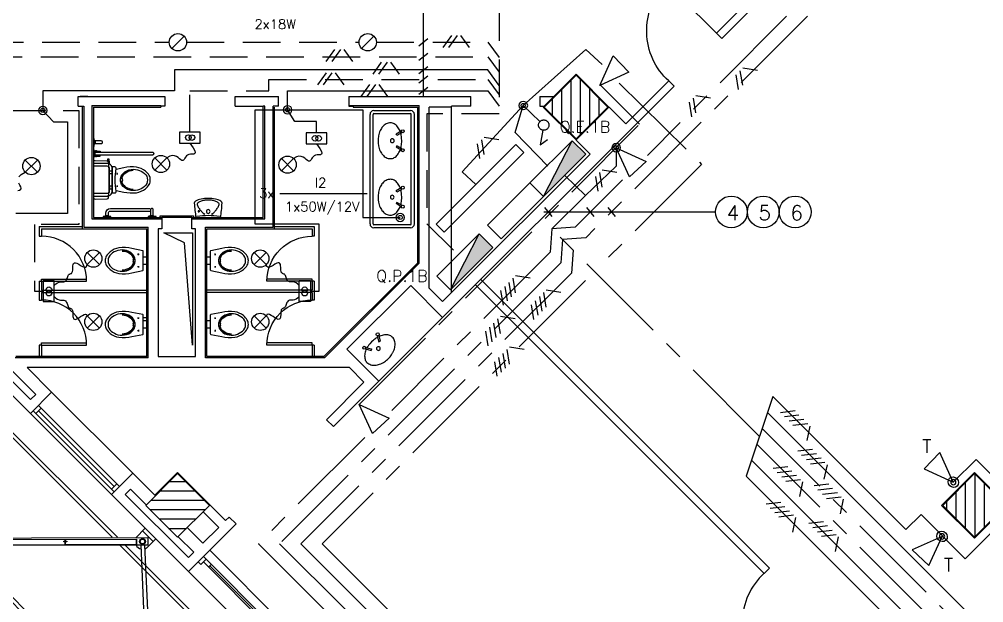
# Model space of a CAD drawing. Extents: x 21.2 to 81.9, y 10.7 to 70.
# Drawn here: x 28.21 to 41.04, y 31.33 to 39.1 of the extents above; entities that cross this region are included whole.
import ezdxf

# ---------------------------------------------------------------- set-up
doc = ezdxf.new("R2010")
doc.units = 0
doc.header["$MEASUREMENT"] = 0
for name, pattern in [('1st floor plan$0$Default', [0]), ('Center', [2, 1.25, -0.25, 0.25, -0.25]), ('Dashed', [0.75, 0.5, -0.25]), ('Default', [0]), ('Solid', [0])]:
    doc.linetypes.add(name, pattern=pattern)
for name, color, linetype in [('1st floor plan$0$1FIN', 15, 'Continuous'), ('1st floor plan$0$2F', 7, 'Continuous'), ('1st floor plan$0$2FIN', 7, 'Continuous'), ('1st floor plan$0$CAI', 52, 'Continuous'), ('1st floor plan$0$CAIX', 52, 'Continuous'), ('1st floor plan$0$Doors', 142, 'Continuous'), ('1st floor plan$0$Equipment', 92, '1st floor plan$0$Default'), ('1st floor plan$0$FACH', 142, 'Continuous'), ('1st floor plan$0$Hatch', 15, 'Continuous'), ('1st floor plan$0$Pillars', 30, 'Continuous'), ('IE003', 7, 'Continuous'), ('Xref_Plan', 7, 'Continuous')]:
    doc.layers.add(name, color=color, linetype=linetype)
for name, color, linetype, lineweight in [('1st floor plan$0$Interior Walls', 7, 'Continuous', 30), ('1st floor plan$0$Partitions', 7, 'Continuous', 30), ('Illumination', 30, 'Solid', 30)]:
    doc.layers.add(name, color=color, linetype=linetype, lineweight=lineweight)
doc.styles.add('Default', font='SIMPLEX.shx', dxfattribs={"height": 0.175})
doc.styles.add('Roman Simplex', font='romans', dxfattribs={"height": 1.5})
doc.styles.add('Simplex', font='SIMPLEX.SHX')

# ---------------------------------------------------------------- blocks, each defined once
blk = doc.blocks.new('3')
at = {"layer": 'Illumination', "color": 7}
for p, q in [((-49, -68), (66, 92)), ((28, -68), (143, 92)), ((304, -68), (189, 92))]:
    blk.add_line(p, q, dxfattribs=at)
blk = doc.blocks.new('Bola')
at = {"layer": 'IE003', "color": 7, "linetype": 'Default', "const_width": 0.2}
blk.add_lwpolyline([(-0.1, 0, 1), (0.1, 0, 1)], format="xyb", close=True, dxfattribs=at)
at = {"layer": 'IE003', "color": 7, "linetype": 'Default'}
blk.add_circle((0, 0), 0.2, dxfattribs=at)
blk = doc.blocks.new('1st floor plan$0$BRISE 1')
at = {"layer": '1st floor plan$0$FACH'}
for p, q in [((-0.092, 0.1), (-2.651, 2.66)), ((-0.021, 0.1), (-2.58, 2.66)), ((2.092, 0.109), (-0.459, 2.66)), ((2.162, 0.109), (-0.388, 2.66)), ((-0.178, 2.659), (-0.073, 0.152)), ((-0.128, 2.661), (-0.021, 0.1)), ((2.496, 0.191), (2.638, 0.049)), ((-0.433, 0.08), (2.417, 0.08)), ((2.673, 0.084), (2.567, -0.022))]:
    blk.add_line(p, q, dxfattribs=at)
at = {"layer": '1st floor plan$0$FACH', "color": 7}
for p, q in [((0.517, 0), (0.517, 0.08)), ((1.467, 0), (1.467, 0.08))]:
    blk.add_line(p, q, dxfattribs=at)
at = {"layer": '1st floor plan$0$FACH'}
for points in [[(2.406, 0.1), (2.532, 0.226), (2.673, 0.084)], [(-0.433, 0), (-0.533, 0), (-0.533, 0.1), (2.567, 0.1), (2.567, 0), (2.417, 0)], [(0.512, 0.045), (0.497, 0.045), (0.497, 0.055), (0.512, 0.055)], [(0.522, 0.055), (0.537, 0.055), (0.537, 0.045), (0.522, 0.045)], [(1.462, 0.045), (1.447, 0.045), (1.447, 0.055), (1.462, 0.055)], [(1.472, 0.055), (1.487, 0.055), (1.487, 0.045), (1.472, 0.045)]]:
    blk.add_lwpolyline(points, dxfattribs=at)
at = {"layer": '1st floor plan$0$FACH', "color": 7}
for points in [[(2.417, 0.08), (2.417, 0), (-0.433, 0), (-0.433, 0.08)], [(-0.428, 0.08), (-0.428, 0.005), (0.512, 0.005), (0.512, 0.08)], [(1.462, 0.08), (1.462, 0.005), (0.522, 0.005), (0.522, 0.08)], [(2.412, 0.08), (2.412, 0.005), (1.472, 0.005), (1.472, 0.08)]]:
    blk.add_lwpolyline(points, dxfattribs=at)
for centre, radius in [((-0.483, 0.044), 0.0206), ((-0.483, 0.044), 0.0166), ((2.496, 0.049), 0.04), ((2.496, 0.049), 0.03)]:
    blk.add_circle(centre, radius, dxfattribs=at)
at = {"layer": '1st floor plan$0$FACH'}
for start, end in [(209.4143, 257.4896), (286.4455, 315)]:
    blk.add_arc((2.496, 0.049), 0.1, start, end, dxfattribs=at)
blk = doc.blocks.new('1st floor plan$0$Door 1')
blk.add_line((0, 0), (0, 0.941))
blk.add_arc((0, 0.041), 0.9, 357.3627, 90)
blk = doc.blocks.new('1st floor plan$0$P2')
at = {"layer": '1st floor plan$0$Hatch'}
h = blk.add_hatch(dxfattribs=at)
h.set_pattern_fill('ANSI31', color=256, style=0)
h.set_pattern_definition([(45, (-41.75321, -29.09718), (-0.08838835, 0.08838835), [])])
h.paths.add_polyline_path([(-0.3, 0.3), (-0.3, -0.3), (0.3, -0.3), (0.3, 0.3)])
at = {"layer": '1st floor plan$0$Pillars'}
blk.add_lwpolyline([(-0.3, -0.3), (0.3, -0.3), (0.3, 0.3), (-0.3, 0.3)], close=True, dxfattribs=at)
blk = doc.blocks.new('1st floor plan$0$P5')
at = {"layer": '1st floor plan$0$Partitions'}
blk.add_lwpolyline([(-0.31, -0.31), (-0.31, 0.31), (0.31, 0.31), (0.31, -0.31)], close=True, dxfattribs=at)
at = {"layer": '1st floor plan$0$Interior Walls'}
blk.add_blockref('1st floor plan$0$P2', (0, 0), dxfattribs=at)
blk = doc.blocks.new('1st floor plan$0$J1')
at = {"layer": '1st floor plan$0$2F', "linetype": 'Continuous'}
for p, q in [((6.05, 0.4), (0, 0.4)), ((6.05, 0), (0, 0))]:
    blk.add_line(p, q, dxfattribs=at)
at = {"layer": '1st floor plan$0$CAI'}
for p, q in [((0, 0.22), (0.05, 0.22)), ((0, 0.12), (0, 0.22)), ((2.925, 0.17), (2.925, 0.12)), ((3, 0.22), (3, 0.12)), ((3.05, 0.22), (3.05, 0.12)), ((3.125, 0.17), (3.125, 0.12)), ((6.05, 0.22), (6.05, 0.12))]:
    blk.add_line(p, q, dxfattribs=at)
at = {"layer": '1st floor plan$0$CAI', "linetype": 'Continuous'}
for p, q in [((0.05, 0.22), (0.05, 0.12)), ((1.5, 0.17), (0.05, 0.17)), ((0.15, 0.17), (0.15, 0.12)), ((1.425, 0.12), (1.425, 0.17)), ((1.55, 0.22), (1.5, 0.22)), ((1.5, 0.22), (1.5, 0.12)), ((1.55, 0.22), (1.55, 0.12)), ((3, 0.17), (1.55, 0.17)), ((1.625, 0.17), (1.625, 0.12)), ((3.05, 0.22), (3, 0.22)), ((4.5, 0.17), (3.05, 0.17)), ((4.425, 0.17), (4.425, 0.12)), ((4.55, 0.22), (4.5, 0.22)), ((4.5, 0.22), (4.5, 0.12)), ((4.55, 0.22), (4.55, 0.12)), ((6, 0.17), (4.55, 0.17)), ((4.625, 0.12), (4.625, 0.17)), ((5.9, 0.17), (5.9, 0.12)), ((6, 0.22), (6.05, 0.22)), ((6, 0.22), (6, 0.12)), ((6.05, 0.12), (0, 0.12)), ((1.55, 0.12), (1.5, 0.12))]:
    blk.add_line(p, q, dxfattribs=at)
at = {"layer": '1st floor plan$0$CAI', "color": 15}
for p, q in [((0.15, 0.145), (1.425, 0.145)), ((2.925, 0.145), (1.625, 0.145)), ((3.125, 0.145), (4.425, 0.145)), ((5.9, 0.145), (4.625, 0.145))]:
    blk.add_line(p, q, dxfattribs=at)
blk = doc.blocks.new('1st floor plan')
at = {"layer": '1st floor plan$0$1FIN'}
for p, q in [((33.66, 35.524), (33.66, 37.934)), ((24.555, 37.837), (28.354, 34.038)), ((24.696, 37.837), (28.425, 34.108)), ((33.66, 35.524), (33.84, 35.344)), ((33.84, 35.344), (33.96, 35.464)), ((28.354, 34.038), (28.425, 34.108)), ((29.687, 32.846), (29.617, 32.775)), ((30.458, 31.934), (29.617, 32.775)), ((29.687, 32.846), (29.896, 32.638)), ((30.009, 32.765), (30.016, 32.758)), ((30.861, 32.337), (30.653, 32.546)), ((30.44, 32.334), (30.649, 32.125)), ((30.649, 32.125), (30.861, 32.337)), ((30.32, 32.213), (30.529, 32.005)), ((30.529, 32.005), (30.458, 31.934))]:
    blk.add_line(p, q, dxfattribs=at)
blk.add_lwpolyline([(30.13, 36.259), (30.512, 36.259), (30.512, 34.762), (30.404, 36.128)], close=True, dxfattribs=at)
at = {"layer": '1st floor plan$0$2FIN'}
for p, q in [((29.044, 37.944), (29.064, 37.944)), ((29.064, 37.944), (29.064, 36.334)), ((29.174, 37.954), (29.174, 36.444)), ((29.174, 37.954), (30.09, 37.954)), ((30.09, 37.944), (30.09, 37.954)), ((32.591, 37.954), (33.53, 37.954)), ((33.53, 35.854), (33.53, 37.954)), ((29.064, 36.334), (29.923, 36.334)), ((29.174, 36.444), (30.103, 36.444)), ((29.923, 34.594), (29.923, 36.334)), ((30.503, 36.444), (31.474, 36.444)), ((30.683, 36.334), (31.584, 36.334)), ((30.683, 34.594), (30.683, 36.334)), ((32.269, 34.594), (33.53, 35.854)), ((29.923, 34.594), (28.152, 34.594)), ((32.269, 34.594), (30.683, 34.594))]:
    blk.add_line(p, q, dxfattribs=at)
for points in [[(30.553, 36.314), (30.503, 36.314), (30.503, 36.464), (30.103, 36.464), (30.103, 36.314), (30.053, 36.314), (30.053, 34.614), (30.553, 34.614), (30.553, 36.314)], [(30.083, 36.464), (30.083, 36.484), (30.523, 36.484), (30.523, 36.464)]]:
    blk.add_lwpolyline(points, dxfattribs=at)
at = {"layer": '1st floor plan$0$CAIX'}
for p, q in [((28.39, 33.889), (29.468, 32.811)), ((28.425, 33.854), (28.496, 33.925)), ((28.461, 33.96), (29.539, 32.882)), ((28.461, 33.889), (29.468, 32.882)), ((29.504, 32.917), (29.433, 32.846))]:
    blk.add_line(p, q, dxfattribs=at)
at = {"layer": '1st floor plan$0$Equipment'}
for p, q in [((32.924, 37.887), (33.414, 37.887)), ((32.874, 36.377), (32.874, 37.837)), ((32.914, 36.377), (32.914, 37.837)), ((32.924, 37.847), (33.414, 37.847)), ((33.424, 36.377), (33.424, 37.837)), ((33.464, 36.377), (33.464, 37.837)), ((33.29, 37.612), (33.222, 37.571)), ((29.205, 37.497), (29.218, 37.483)), ((33.232, 37.554), (33.222, 37.571)), ((33.301, 37.595), (33.232, 37.554)), ((29.218, 37.448), (29.205, 37.435)), ((33.232, 37.417), (33.222, 37.4)), ((33.29, 37.36), (33.222, 37.4)), ((33.301, 37.376), (33.232, 37.417)), ((29.982, 37.331), (29.211, 37.331)), ((29.211, 37.331), (29.211, 37.296)), ((29.211, 37.296), (29.982, 37.296)), ((29.999, 37.314), (29.999, 37.314)), ((29.409, 36.881), (29.409, 37.046)), ((29.499, 37.047), (29.519, 37.047)), ((29.509, 37.037), (29.509, 37.057)), ((29.499, 36.881), (29.519, 36.881)), ((29.509, 36.891), (29.509, 36.871)), ((33.29, 36.86), (33.221, 36.819)), ((33.3, 36.843), (33.231, 36.802)), ((29.194, 36.746), (29.344, 36.746)), ((33.231, 36.802), (33.221, 36.819)), ((33.231, 36.665), (33.221, 36.648)), ((33.29, 36.607), (33.221, 36.648)), ((33.3, 36.624), (33.231, 36.665)), ((29.942, 36.475), (29.955, 36.488)), ((29.99, 36.488), (30.003, 36.475)), ((30.576, 36.464), (30.576, 36.464)), ((30.611, 36.544), (30.581, 36.544)), ((30.596, 36.529), (30.596, 36.559)), ((30.876, 36.464), (30.876, 36.464)), ((28.473, 36.344), (28.473, 36.214)), ((28.473, 36.344), (29.044, 36.344)), ((31.604, 36.344), (32.133, 36.344)), ((32.133, 36.344), (32.133, 36.214)), ((33.414, 36.367), (32.924, 36.367)), ((33.414, 36.327), (32.924, 36.327)), ((28.473, 36.214), (28.503, 36.214)), ((28.503, 36.314), (28.503, 36.214)), ((28.503, 36.314), (29.044, 36.314)), ((31.604, 36.314), (32.103, 36.314)), ((32.103, 36.314), (32.103, 36.214)), ((32.133, 36.214), (32.103, 36.214)), ((29.802, 35.972), (29.782, 35.972)), ((29.792, 35.962), (29.792, 35.982)), ((30.804, 35.972), (30.824, 35.972)), ((30.814, 35.962), (30.814, 35.982)), ((29.792, 35.816), (29.792, 35.796)), ((30.814, 35.816), (30.814, 35.796)), ((29.802, 35.806), (29.782, 35.806)), ((30.804, 35.806), (30.824, 35.806)), ((28.473, 35.614), (28.473, 35.364)), ((28.473, 35.614), (28.503, 35.614)), ((28.503, 35.614), (28.503, 35.644)), ((28.503, 35.644), (29.103, 35.644)), ((28.503, 35.614), (28.503, 35.494)), ((28.503, 35.614), (29.103, 35.614)), ((29.103, 35.614), (29.103, 35.644)), ((32.103, 35.644), (31.503, 35.644)), ((31.503, 35.614), (31.503, 35.644)), ((32.103, 35.614), (31.503, 35.614)), ((32.103, 35.614), (32.103, 35.644)), ((32.133, 35.614), (32.103, 35.614)), ((32.103, 35.614), (32.103, 35.494)), ((32.133, 35.614), (32.133, 35.364)), ((28.503, 35.494), (29.903, 35.494)), ((28.503, 35.464), (28.503, 35.364)), ((28.503, 35.464), (29.903, 35.464)), ((28.503, 35.464), (29.903, 35.464)), ((32.103, 35.494), (30.703, 35.494)), ((32.103, 35.464), (30.703, 35.464)), ((32.103, 35.464), (32.103, 35.364)), ((28.473, 35.364), (28.503, 35.364)), ((32.133, 35.364), (32.103, 35.364)), ((29.802, 35.122), (29.782, 35.122)), ((29.792, 35.112), (29.792, 35.132)), ((29.857, 35.134), (29.903, 35.134)), ((30.804, 35.122), (30.824, 35.122)), ((30.814, 35.112), (30.814, 35.132)), ((29.802, 34.956), (29.782, 34.956)), ((29.792, 34.966), (29.792, 34.946)), ((30.804, 34.956), (30.824, 34.956)), ((30.814, 34.966), (30.814, 34.946)), ((28.503, 34.764), (28.503, 34.794)), ((28.503, 34.794), (29.103, 34.794)), ((29.103, 34.764), (29.103, 34.794)), ((32.103, 34.794), (31.503, 34.794)), ((31.503, 34.764), (31.503, 34.794)), ((32.103, 34.764), (32.103, 34.794)), ((32.97, 34.888), (32.99, 34.81)), ((32.99, 34.892), (33.01, 34.815)), ((32.99, 34.81), (33.01, 34.815)), ((28.503, 34.764), (28.473, 34.764)), ((28.473, 34.764), (28.473, 34.614)), ((28.503, 34.764), (29.103, 34.764)), ((28.503, 34.764), (28.503, 34.614)), ((32.133, 34.764), (31.503, 34.764)), ((32.103, 34.764), (32.103, 34.614)), ((32.133, 34.764), (32.133, 34.614)), ((32.812, 34.714), (32.889, 34.694)), ((32.816, 34.734), (32.894, 34.714)), ((32.894, 34.714), (32.889, 34.694))]:
    blk.add_line(p, q, dxfattribs=at)
for points in [[(32.987, 37.419, 0.02503), (32.996, 37.384, 0.032621), (33.009, 37.349, 0.040035), (33.025, 37.322, 0.035303), (33.043, 37.298, 0.038321), (33.064, 37.278, 0.054379), (33.089, 37.261, 0.054586), (33.117, 37.251, 0.060889), (33.146, 37.247, 0.075785), (33.173, 37.251, 0.060002), (33.196, 37.261, 0.046948), (33.22, 37.278, 0.043635), (33.241, 37.3, 0.038584), (33.259, 37.327, 0.028735), (33.274, 37.355, 0.031893), (33.283, 37.383, 0.027941), (33.29, 37.412, 0.042673), (33.296, 37.486), (33.295, 37.522, 0.021447), (33.29, 37.56, 0.027941), (33.283, 37.588, 0.031893), (33.274, 37.616, 0.028735), (33.259, 37.645, 0.038584), (33.241, 37.672, 0.043635), (33.22, 37.693, 0.046948), (33.196, 37.711, 0.060002), (33.173, 37.721, 0.075785), (33.146, 37.725, 0.060889), (33.117, 37.721, 0.054586), (33.089, 37.71, 0.054379), (33.064, 37.694, 0.038321), (33.043, 37.674, 0.035303), (33.025, 37.649, 0.040035), (33.009, 37.622, 0.032621), (32.996, 37.588, 0.024635), (32.988, 37.553, 0.053768), (32.981, 37.485), (32.983, 37.452)], [(29.314, 37.466), (29.314, 37.466, 0.414214), (29.297, 37.483), (29.218, 37.483), (29.218, 37.448), (29.297, 37.448, 0.414214)], [(33.146, 37.486, 0.414221), (33.171, 37.461, 0.414221), (33.196, 37.486, 0.414221), (33.171, 37.511, 0.414221)], [(29.194, 37.198), (29.194, 36.729, 0.421203), (29.215, 36.709), (29.376, 36.713, 0.384529), (29.395, 36.731, 0.020097), (29.404, 36.964, 0.020097), (29.395, 37.196, 0.384529), (29.376, 37.214), (29.215, 37.218, 0.421203)], [(29.444, 37.138), (29.444, 36.79), (29.477, 36.79, 0.472458), (29.496, 36.814, -0.097656), (29.496, 37.114, 0.472458), (29.477, 37.138)], [(29.913, 36.964, -0.221073), (29.873, 36.876, -0.102493), (29.781, 36.828, -0.121565), (29.666, 36.83, -0.187395), (29.569, 36.902, -0.126952), (29.553, 36.964, -0.126952), (29.569, 37.026, -0.187395), (29.666, 37.098, -0.121565), (29.781, 37.1, -0.102493), (29.873, 37.051, -0.221073)], [(30.556, 36.464), (30.886, 36.464, 0.016849), (30.906, 36.654, 0.301008), (30.891, 36.679, 0.09294), (30.816, 36.709, 0.037829), (30.721, 36.718, 0.037829), (30.626, 36.709, 0.09294), (30.551, 36.679, 0.301008), (30.536, 36.654, 0.016849)], [(33.145, 36.734, 0.414221), (33.17, 36.709, 0.414221), (33.195, 36.734, 0.414221), (33.17, 36.759, 0.414221)], [(29.972, 36.584), (29.972, 36.584, 0.414214), (29.955, 36.566), (29.955, 36.488), (29.99, 36.488), (29.99, 36.566, 0.414214)], [(30.746, 36.544, 1), (30.696, 36.544, 1)], [(29.857, 36.011, 0.356028), (29.849, 36.021), (29.705, 36.05, 0.088113), (29.533, 36.059, 0.124068), (29.416, 36.007, 0.086475), (29.365, 35.948, 0.130408), (29.351, 35.889, 0.130408), (29.365, 35.829, 0.086475), (29.416, 35.77, 0.124068), (29.533, 35.719, 0.088113), (29.705, 35.727), (29.849, 35.757, 0.356028), (29.857, 35.767)], [(29.388, 35.889, 0.221073), (29.428, 35.801, 0.102493), (29.52, 35.753, 0.121565), (29.635, 35.755, 0.187395), (29.732, 35.827, 0.126952), (29.748, 35.889, 0.126952), (29.732, 35.951, 0.187395), (29.635, 36.023, 0.121565), (29.52, 36.025, 0.102493), (29.428, 35.976, 0.221073)], [(30.749, 35.767, 0.356028), (30.757, 35.757), (30.9, 35.727, 0.088113), (31.073, 35.719, 0.124068), (31.19, 35.77, 0.086475), (31.24, 35.829, 0.130408), (31.255, 35.889, 0.130408), (31.24, 35.948, 0.086475), (31.19, 36.007, 0.124068), (31.073, 36.059, 0.088113), (30.9, 36.05), (30.757, 36.021, 0.356028), (30.749, 36.011)], [(31.218, 35.889, 0.221073), (31.178, 35.976, 0.102493), (31.086, 36.025, 0.121565), (30.971, 36.023, 0.187395), (30.874, 35.951, 0.126952), (30.858, 35.889, 0.126952), (30.874, 35.827, 0.187395), (30.971, 35.755, 0.121565), (31.086, 35.753, 0.102493), (31.178, 35.801, 0.221073)], [(29.857, 35.161, 0.356028), (29.849, 35.171), (29.705, 35.2, 0.088113), (29.533, 35.209, 0.124068), (29.416, 35.157, 0.086475), (29.365, 35.098, 0.130408), (29.351, 35.039, 0.130408), (29.365, 34.979, 0.086475), (29.416, 34.92, 0.124068), (29.533, 34.869, 0.088113), (29.705, 34.877), (29.849, 34.907, 0.356028), (29.857, 34.917)], [(29.388, 35.039, 0.221073), (29.428, 34.951, 0.102493), (29.52, 34.903, 0.121565), (29.635, 34.905, 0.187395), (29.732, 34.977, 0.126952), (29.748, 35.039, 0.126952), (29.732, 35.101, 0.187395), (29.635, 35.173, 0.121565), (29.52, 35.175, 0.102493), (29.428, 35.126, 0.221073)], [(30.749, 34.917, 0.356028), (30.757, 34.907), (30.9, 34.877, 0.088113), (31.073, 34.869, 0.124068), (31.19, 34.92, 0.086475), (31.24, 34.979, 0.130408), (31.255, 35.039, 0.130408), (31.24, 35.098, 0.086475), (31.19, 35.157, 0.124068), (31.073, 35.209, 0.088113), (30.9, 35.2), (30.757, 35.171, 0.356028), (30.749, 35.161)], [(31.218, 35.039, 0.221073), (31.178, 35.126, 0.102493), (31.086, 35.175, 0.121565), (30.971, 35.173, 0.187395), (30.874, 35.101, 0.126952), (30.858, 35.039, 0.126952), (30.874, 34.977, 0.187395), (30.971, 34.905, 0.121565), (31.086, 34.903, 0.102493), (31.178, 34.951, 0.221073)], [(33.003, 34.701, 0.414221), (33.003, 34.736, 0.414221), (32.968, 34.736, 0.414221), (32.968, 34.701, 0.414221)]]:
    blk.add_lwpolyline(points, format="xyb", close=True, dxfattribs=at)
for points in [[(29.194, 37.411), (29.205, 37.411), (29.205, 37.516), (29.194, 37.516)], [(29.194, 37.261), (29.205, 37.261), (29.205, 37.366), (29.194, 37.366)], [(29.232, 37.347), (29.221, 37.347), (29.221, 37.354), (29.232, 37.354)], [(29.284, 37.335), (29.205, 37.335), (29.205, 37.347), (29.284, 37.347)], [(29.284, 37.292), (29.205, 37.292), (29.205, 37.28), (29.284, 37.28)], [(29.232, 37.28), (29.221, 37.28), (29.221, 37.274), (29.232, 37.274)], [(29.444, 37.046), (29.406, 37.046), (29.406, 37.083), (29.444, 37.083)], [(29.444, 36.881), (29.406, 36.881), (29.406, 36.844), (29.444, 36.844)], [(29.427, 36.464), (29.427, 36.475), (29.322, 36.475), (29.322, 36.464)], [(30.027, 36.464), (30.027, 36.475), (29.922, 36.475), (29.922, 36.464)]]:
    blk.add_lwpolyline(points, close=True, dxfattribs=at)
for points in [[(29.397, 37.164), (29.409, 37.194), (29.402, 37.242), (29.382, 37.239), (29.386, 37.211)], [(29.342, 36.475), (29.355, 36.488), (29.39, 36.488), (29.403, 36.475)], [(29.857, 35.94), (29.903, 35.94), (29.903, 35.838), (29.857, 35.838)], [(30.749, 35.838), (30.703, 35.838), (30.703, 35.94), (30.749, 35.94)], [(29.857, 35.09), (29.903, 35.09), (29.903, 34.988), (29.857, 34.988)], [(30.749, 34.988), (30.703, 34.988), (30.703, 35.09), (30.749, 35.09)]]:
    blk.add_lwpolyline(points, dxfattribs=at)
for points in [[(29.397, 37.178, 0.081906), (29.374, 37.181), (29.194, 37.181)], [(29.399, 37.136, 0.203745), (29.374, 37.146), (29.194, 37.146)], [(29.402, 37.176, 0.019656), (29.397, 37.178)], [(29.397, 36.75, 0.32142), (29.444, 36.816), (29.444, 37.111, 0.300027), (29.402, 37.176)], [(29.409, 37.083), (29.409, 37.111, 0.194092), (29.399, 37.136)], [(29.495, 36.823), (29.596, 36.802, 0.088113), (29.768, 36.794, 0.124068), (29.885, 36.845, 0.086475), (29.936, 36.904, 0.130408), (29.95, 36.964, 0.130408), (29.936, 37.023, 0.086475), (29.885, 37.082, 0.124068), (29.768, 37.134, 0.088113), (29.596, 37.125), (29.495, 37.104)], [(29.724, 37.101, 0.136377), (29.623, 37.073, 0.205105), (29.561, 36.992, 0.668461), (29.575, 36.989, -0.213245), (29.629, 37.063, -0.134007), (29.724, 37.092)], [(29.585, 36.969), (29.58, 36.98, 0.801198), (29.576, 36.981, 0.05862), (29.574, 36.964, 0.05862), (29.576, 36.947, 0.801198), (29.58, 36.948), (29.585, 36.959)], [(33.278, 36.853, 0.012883), (33.274, 36.864, 0.028735), (33.259, 36.893, 0.038584), (33.241, 36.92, 0.043635), (33.22, 36.941, 0.046948), (33.196, 36.959, 0.060002), (33.173, 36.969, 0.075785), (33.146, 36.972, 0.060889), (33.117, 36.968, 0.054586), (33.089, 36.958, 0.054379), (33.064, 36.941, 0.038321), (33.043, 36.922, 0.035303), (33.025, 36.897, 0.040035), (33.009, 36.87, 0.032621), (32.996, 36.836, 0.024635), (32.988, 36.8, 0.053768), (32.981, 36.733), (32.983, 36.7), (32.987, 36.667, 0.02503)], [(29.397, 36.79, 0.216674), (29.409, 36.816), (29.409, 36.844)], [(29.724, 36.836, -0.134007), (29.629, 36.865, -0.213245), (29.575, 36.939, 0.668461), (29.561, 36.936, 0.205105), (29.623, 36.855, 0.136377), (29.724, 36.827)], [(29.399, 36.792, -0.203745), (29.374, 36.781), (29.194, 36.781)], [(29.344, 36.746), (29.384, 36.746), (29.374, 36.746, 0.081902), (29.397, 36.75)], [(33.284, 36.634, 0.025128), (33.29, 36.659, 0.042673), (33.296, 36.734), (33.295, 36.77, 0.021447), (33.29, 36.808, 0.025126), (33.284, 36.833, 0.031893)], [(29.357, 36.488), (29.357, 36.521, -0.414213), (29.42, 36.584), (29.93, 36.584, -0.088469), (29.951, 36.58)], [(30.781, 36.499, -0.295138), (30.776, 36.514), (30.765, 36.509, 0.056664), (30.79, 36.524, 0.044791), (30.806, 36.539, 0.024787), (30.832, 36.571, 0.020889), (30.846, 36.592, 0.020404), (30.858, 36.614, 0.063351), (30.865, 36.635, 0.133874), (30.865, 36.646, 0.159548), (30.854, 36.66, 0.061401), (30.813, 36.682, 0.043909), (30.787, 36.69, 0.026479), (30.743, 36.696), (30.721, 36.696), (30.698, 36.696, 0.026479), (30.654, 36.69, 0.043909), (30.628, 36.682, 0.061401), (30.587, 36.66, 0.159548), (30.576, 36.646, 0.133874), (30.576, 36.635, 0.063351), (30.583, 36.614, 0.020404), (30.596, 36.592, 0.020889), (30.609, 36.571, 0.024787), (30.635, 36.539, 0.044791), (30.651, 36.524, 0.056664), (30.676, 36.509), (30.666, 36.514, -0.295138), (30.661, 36.499)], [(32.987, 36.667, 0.02503), (32.996, 36.632, 0.032621), (33.009, 36.597, 0.040035), (33.025, 36.57, 0.035303), (33.043, 36.546, 0.038321), (33.064, 36.526, 0.054379), (33.089, 36.509, 0.054586), (33.117, 36.499, 0.060889), (33.146, 36.495, 0.075785), (33.173, 36.498, 0.060002), (33.196, 36.508, 0.046948), (33.22, 36.526, 0.043635), (33.241, 36.547, 0.038584), (33.259, 36.575, 0.028735), (33.274, 36.603, 0.012881), (33.278, 36.614, 0.027941)], [(29.392, 36.488), (29.392, 36.521, -0.414211), (29.42, 36.549), (29.93, 36.549, -0.185832), (29.948, 36.542)], [(30.871, 36.479, 0.02486), (30.721, 36.489, 0.02486), (30.571, 36.479)], [(29.103, 35.614, 0.414214), (28.503, 36.214)], [(31.503, 35.614, -0.414214), (32.103, 36.214)], [(29.577, 36.017, -0.134007), (29.672, 35.988, -0.213245), (29.725, 35.914, 0.668461), (29.74, 35.917, 0.205105), (29.678, 35.998, 0.136377), (29.577, 36.026)], [(31.029, 36.026, 0.136377), (30.928, 35.998, 0.205105), (30.866, 35.917, 0.668461), (30.88, 35.914, -0.213245), (30.934, 35.988, -0.134007), (31.029, 36.017)], [(29.577, 35.752, 0.136377), (29.678, 35.78, 0.205105), (29.74, 35.861, 0.668461), (29.725, 35.864, -0.213245), (29.672, 35.79, -0.134007), (29.577, 35.761)], [(29.716, 35.884), (29.721, 35.873, 0.801198), (29.725, 35.872, 0.05862), (29.727, 35.889, 0.05862), (29.725, 35.906, 0.801198), (29.721, 35.905), (29.716, 35.894)], [(31.029, 35.761, -0.134007), (30.934, 35.79, -0.213245), (30.88, 35.864, 0.668461), (30.866, 35.861, 0.205105), (30.928, 35.78, 0.136377), (31.029, 35.752)], [(30.89, 35.894), (30.885, 35.905, 0.801198), (30.881, 35.906, 0.05862), (30.879, 35.889, 0.05862), (30.881, 35.872, 0.801198), (30.885, 35.873), (30.89, 35.884)], [(29.103, 34.764, 0.414214), (28.503, 35.364)], [(31.503, 34.764, -0.414214), (32.103, 35.364)], [(29.577, 35.167, -0.134007), (29.672, 35.138, -0.213245), (29.725, 35.064, 0.668461), (29.74, 35.067, 0.205105), (29.678, 35.148, 0.136377), (29.577, 35.176)], [(31.029, 35.176, 0.136377), (30.928, 35.148, 0.205105), (30.866, 35.067, 0.668461), (30.88, 35.064, -0.213245), (30.934, 35.138, -0.134007), (31.029, 35.167)], [(29.716, 35.034), (29.721, 35.023, 0.801198), (29.725, 35.022, 0.05862), (29.727, 35.039, 0.05862), (29.725, 35.056, 0.801198), (29.721, 35.055), (29.716, 35.044)], [(30.89, 35.044), (30.885, 35.055, 0.801198), (30.881, 35.056, 0.05862), (30.879, 35.039, 0.05862), (30.881, 35.022, 0.801198), (30.885, 35.023), (30.89, 35.034)], [(29.577, 34.902, 0.136377), (29.678, 34.93, 0.205105), (29.74, 35.011, 0.668461), (29.725, 35.014, -0.213245), (29.672, 34.94, -0.134007), (29.577, 34.911)], [(31.029, 34.911, -0.134007), (30.934, 34.94, -0.213245), (30.88, 35.014, 0.668461), (30.866, 35.011, 0.205105), (30.928, 34.93, 0.136377), (31.029, 34.902)], [(32.975, 34.87, 0.025128), (32.953, 34.856, 0.042673), (32.896, 34.808), (32.871, 34.781, 0.021447), (32.848, 34.751, 0.025126), (32.834, 34.729, 0.031893)], [(33.161, 34.636, 0.02503), (33.18, 34.668, 0.032621), (33.195, 34.702, 0.040035), (33.204, 34.731, 0.035303), (33.208, 34.762, 0.038321), (33.207, 34.791, 0.054379), (33.201, 34.82, 0.054586), (33.189, 34.847, 0.060889), (33.171, 34.871, 0.075785), (33.15, 34.887, 0.060002), (33.126, 34.896, 0.046948), (33.097, 34.901, 0.043635), (33.067, 34.9, 0.038584), (33.035, 34.894, 0.028735), (33.004, 34.884, 0.012881), (32.993, 34.879, 0.027941)], [(32.825, 34.711, 0.012883), (32.82, 34.7, 0.028735), (32.81, 34.669, 0.038584), (32.804, 34.637, 0.043635), (32.803, 34.607, 0.046948), (32.808, 34.578, 0.060002), (32.817, 34.554, 0.075785), (32.833, 34.533, 0.060889), (32.857, 34.515, 0.054586), (32.884, 34.503, 0.054379), (32.913, 34.497, 0.038321), (32.942, 34.496, 0.035303), (32.973, 34.5, 0.040035), (33.002, 34.509, 0.032621), (33.036, 34.524, 0.024635), (33.067, 34.542, 0.053768), (33.119, 34.586), (33.142, 34.61), (33.161, 34.636, 0.02503)]]:
    blk.add_lwpolyline(points, format="xyb", dxfattribs=at)
for centre in [(33.31, 37.613), (33.31, 37.359), (33.31, 36.86), (33.31, 36.607), (32.976, 34.907), (32.797, 34.728)]:
    blk.add_circle(centre, 0.02, dxfattribs=at)
for centre, radius, start, end in [((32.924, 37.837), 0.05, 90, 180), ((33.414, 37.837), 0.05, 0, 90), ((32.924, 37.837), 0.01, 90, 180), ((33.414, 37.837), 0.01, 0, 90), ((29.982, 37.314), 0.0175, 359.9999, 90), ((29.982, 37.314), 0.0175, 270.0006, 0.0006), ((32.924, 36.377), 0.05, 180, 270), ((32.924, 36.377), 0.01, 180, 270), ((33.414, 36.377), 0.01, 270, 359.9999), ((33.414, 36.377), 0.05, 270, 359.9999)]:
    blk.add_arc(centre, radius, start, end, dxfattribs=at)
at = {"layer": '1st floor plan$0$Interior Walls'}
for p, q in [((31.079, 38.074), (31.657, 38.074)), ((31.079, 37.944), (31.079, 38.074)), ((31.657, 37.944), (31.657, 38.074)), ((32.591, 38.074), (34.218, 38.074)), ((32.591, 38.074), (32.591, 37.944)), ((34.218, 37.944), (34.218, 38.074)), ((35.132, 38.074), (35.132, 37.944)), ((35.132, 38.074), (35.318, 38.074)), ((31.079, 37.944), (31.454, 37.944)), ((31.454, 36.464), (31.454, 37.944)), ((31.474, 37.944), (31.454, 37.944)), ((31.474, 36.444), (31.474, 37.944)), ((31.584, 36.334), (31.584, 37.944)), ((31.604, 37.944), (31.584, 37.944)), ((31.657, 37.944), (31.604, 37.944)), ((31.604, 36.464), (31.604, 37.934)), ((31.604, 36.314), (31.604, 37.934)), ((32.591, 37.944), (32.648, 37.944)), ((32.648, 37.944), (32.648, 37.954)), ((32.648, 37.944), (32.648, 37.934)), ((33.96, 37.934), (33.66, 37.934)), ((33.96, 35.464), (33.96, 37.944)), ((34.218, 37.944), (33.96, 37.944)), ((35.132, 37.944), (35.188, 37.944)), ((33.84, 35.132), (36.348, 37.64)), ((35.617, 37.495), (35.804, 37.308)), ((33.96, 35.464), (35.804, 37.308))]:
    blk.add_line(p, q, dxfattribs=at)
for points in [[(41.298, 42.732), (37.485, 38.918), (37.556, 38.848), (41.369, 42.661)], [(36.055, 37.934), (36.278, 37.711), (36.849, 38.283), (36.92, 38.212), (36.348, 37.64)], [(34.277, 35.569), (38.12, 31.725), (38.19, 31.796), (34.347, 35.639)]]:
    blk.add_lwpolyline(points, dxfattribs=at)
at = {"layer": '1st floor plan$0$Partitions'}
for p, q in [((28.989, 38.074), (30.145, 38.074)), ((28.989, 37.944), (28.989, 38.074)), ((29.118, 38.074), (29.018, 38.074)), ((30.145, 38.074), (30.145, 37.944)), ((28.989, 37.944), (29.044, 37.944)), ((29.044, 37.934), (29.044, 36.314)), ((29.194, 37.934), (29.194, 36.464)), ((29.194, 37.934), (30.09, 37.934)), ((30.09, 37.944), (30.09, 37.934)), ((30.145, 37.944), (30.09, 37.944)), ((32.648, 37.934), (33.51, 37.934)), ((33.51, 35.862), (33.51, 37.934)), ((28.354, 33.854), (24.451, 37.757)), ((29.194, 36.464), (30.103, 36.464)), ((30.503, 36.464), (31.454, 36.464)), ((29.044, 36.314), (29.903, 36.314)), ((29.903, 34.614), (29.903, 36.314)), ((30.703, 36.314), (31.604, 36.314)), ((30.703, 34.614), (30.703, 36.314)), ((32.261, 34.614), (33.51, 35.862)), ((32.567, 34.708), (33.416, 35.556)), ((33.416, 35.556), (33.84, 35.132)), ((32.991, 34.284), (33.84, 35.132)), ((32.567, 34.708), (32.991, 34.284)), ((29.903, 34.614), (28.16, 34.614)), ((32.261, 34.614), (30.703, 34.614)), ((32.599, 34.464), (28.31, 34.464)), ((28.637, 34.137), (28.31, 34.464)), ((32.599, 34.464), (32.793, 34.269)), ((32.296, 33.771), (32.793, 34.269)), ((32.387, 33.679), (32.991, 34.284)), ((28.354, 33.854), (28.637, 34.137)), ((28.637, 34.137), (29.716, 33.058)), ((28.354, 33.854), (29.433, 32.775)), ((32.296, 33.771), (32.387, 33.679)), ((29.716, 33.058), (29.433, 32.775)), ((30.009, 32.765), (29.716, 33.058)), ((30.009, 32.765), (30.313, 33.069)), ((30.953, 32.429), (30.313, 33.069)), ((30.458, 31.75), (29.433, 32.775)), ((30.953, 32.429), (30.999, 32.475)), ((30.999, 32.475), (31.091, 32.383)), ((30.741, 32.033), (31.091, 32.383)), ((30.741, 32.033), (30.458, 31.75))]:
    blk.add_line(p, q, dxfattribs=at)
at = {"rotation": 134.9999380868181}
blk.add_blockref('1st floor plan$0$J1', (35.019, 27.755), dxfattribs=at)
at = {"layer": '1st floor plan$0$Doors', "xscale": -1, "rotation": 45.00000000000065}
blk.add_blockref('1st floor plan$0$Door 1', (37.485, 38.918), dxfattribs=at)
at = {"layer": '1st floor plan$0$Doors', "rotation": 134.9999574967671}
blk.add_blockref('1st floor plan$0$Door 1', (38.755, 31.09), dxfattribs=at)
at = {"layer": '1st floor plan$0$Interior Walls'}
for name, p, rotation in [('1st floor plan$0$P5', (35.616, 37.934), 45.00000000000007), ('1st floor plan$0$BRISE 1', (27.351, 32.096), 0.09078857204511556), ('1st floor plan$0$P2', (30.313, 32.63), 314.9999999999999), ('1st floor plan$0$BRISE 1', (30.006, 29.441), 0.09078857204511556)]:
    blk.add_blockref(name, p, dxfattribs=dict(at, rotation=rotation))
at = {"layer": '1st floor plan$0$Partitions', "rotation": 45.00000000000007}
blk.add_blockref('1st floor plan$0$P5', (40.92, 32.63), dxfattribs=at)

msp = doc.modelspace()

# ---------------------------------------------------------------- linework, layer by layer
at = {"layer": 'Illumination', "linetype": 'Dashed'}
for points in [[(35.206, 45.261), (35.206, 44.963), (34.592, 44.963), (34.592, 39.318), (34.592, 37.843), (33.629, 37.843), (33.629, 36.38), (34.047, 35.963)], [(24.446, 39.279), (24.744, 39.279), (24.744, 38.605), (34.44, 38.605), (34.592, 38.4)], [(27.762, 38.797), (30.203, 38.797)], [(30.432, 38.797), (32.729, 38.797)], [(32.959, 38.797), (34.44, 38.797), (34.592, 38.592)], [(30.476, 37.599), (30.476, 38.152), (31.527, 38.152), (31.527, 38.302), (31.527, 38.302), (34.44, 38.302), (34.592, 38.098)], [(27.347, 37.356), (28.042, 37.356), (28.042, 37.889), (28.999, 37.889), (28.999, 36.369), (28.407, 36.369), (28.407, 35.484), (28.526, 35.484)], [(35.174, 37.626), (35.14, 37.431), (35.238, 37.502)]]:
    msp.add_lwpolyline(points, dxfattribs=at)
at = {"layer": 'Illumination', "linetype": 'Center'}
for points in [[(62.733, 42.647), (62.498, 42.885), (51.556, 31.928), (41.524, 41.974), (35.745, 36.194), (35.437, 36.17), (35.413, 35.862), (31.671, 32.12), (35.96, 27.832)], [(41.242, 41.974), (36.565, 37.289)], [(36.192, 38.252), (37.287, 37.171), (35.989, 35.873)], [(32.731, 33.974), (36.461, 37.705), (35.935, 38.23)], [(36.233, 36.965), (35.603, 36.336), (35.296, 36.311), (35.271, 36.004), (33.163, 33.895)], [(38.058, 33.549), (35.296, 36.311), (35.741, 36.756)], [(35.579, 36.028), (35.554, 35.721), (31.954, 32.12), (36.101, 27.973)], [(35.742, 35.626), (32.237, 32.12), (36.174, 28.183)], [(51.244, 22.332), (51.547, 22.636), (52.26, 21.923), (51.527, 21.189), (50.814, 21.902), (50.613, 21.701), (46.216, 26.098), (45.933, 25.816), (38.094, 33.655)], [(32.803, 33.535), (31.388, 32.12), (46.505, 17.003), (46.505, 17.003), (46.721, 17.219)], [(51.958, 21.241), (51.374, 20.657), (46.216, 25.816), (45.933, 25.533), (38.023, 33.443)]]:
    msp.add_lwpolyline(points, dxfattribs=at)
at = {"layer": 'Illumination'}
for points in [[(33.585, 38.071), (33.585, 40.001), (33.349, 40.001)], [(30.399, 38.878), (30.237, 38.716)], [(32.925, 38.878), (32.763, 38.716)], [(33.526, 38.749), (33.644, 38.845)], [(33.526, 38.557), (33.644, 38.653)], [(34.284, 36.905), (34.101, 37.073), (34.914, 37.955), (35.747, 38.702), (35.963, 38.499)], [(40.637, 32.939), (40.941, 33.242), (41.529, 32.654), (40.795, 31.92), (40.207, 32.509), (40.006, 32.308), (38.236, 34.078), (37.881, 33.02), (45.933, 24.967), (46.216, 25.25), (51.374, 20.092), (68.016, 36.734), (67.544, 37.206), (68.17, 37.833), (67.457, 38.546), (66.831, 37.919), (67.126, 37.624)], [(34.592, 38.223), (34.44, 38.428), (30.273, 38.428), (30.273, 38.152), (28.52, 38.152), (28.52, 37.889), (28.663, 37.739), (28.849, 37.739), (28.849, 36.519), (28.16, 36.519)], [(33.526, 38.38), (33.644, 38.475)], [(33.526, 38.255), (33.644, 38.35)], [(32.162, 37.59), (32.162, 37.743), (31.872, 37.743), (31.777, 37.897), (31.777, 38.152), (34.44, 38.152), (34.592, 37.948)], [(33.526, 38.105), (33.644, 38.2)], [(32.08, 35.484), (32.198, 35.484), (32.198, 36.376), (31.346, 36.376), (31.346, 37.897), (32.779, 37.897), (32.779, 36.464), (33.276, 36.464)], [(35.239, 37.149), (34.804, 37.595), (34.914, 37.955), (35.136, 37.742)], [(35.183, 36.742), (35.565, 37.486)], [(30.476, 37.452), (30.519, 37.393), (30.542, 37.353), (30.549, 37.328), (30.544, 37.314), (30.529, 37.308), (30.508, 37.307), (30.485, 37.306), (30.463, 37.303), (30.445, 37.295), (30.431, 37.283), (30.419, 37.268), (30.409, 37.252), (30.4, 37.238), (30.391, 37.227), (30.381, 37.221), (30.37, 37.222), (30.356, 37.23), (30.34, 37.245), (30.32, 37.261), (30.298, 37.276), (30.272, 37.286), (30.242, 37.289), (30.209, 37.28), (30.172, 37.257), (30.172, 37.257), (30.01, 37.095)], [(32.162, 37.443), (32.205, 37.384), (32.228, 37.344), (32.235, 37.318), (32.23, 37.305), (32.215, 37.299), (32.194, 37.298), (32.171, 37.297), (32.149, 37.294), (32.131, 37.286), (32.117, 37.273), (32.105, 37.258), (32.095, 37.243), (32.086, 37.229), (32.077, 37.218), (32.067, 37.212), (32.056, 37.212), (32.042, 37.221), (32.026, 37.235), (32.006, 37.252), (31.984, 37.267), (31.958, 37.277), (31.928, 37.28), (31.895, 37.271), (31.858, 37.248), (31.858, 37.248), (31.696, 37.086)], [(36.151, 37.393), (36.151, 37.149), (35.741, 36.756), (35.465, 37.023)], [(28.2, 37.007), (28.231, 37.037), (28.287, 37.067), (28.287, 37.067), (28.449, 37.229)], [(28.449, 37.067), (28.287, 37.229)], [(30.172, 37.095), (30.01, 37.257)], [(31.858, 37.086), (31.696, 37.248)], [(28.189, 36.821), (28.211, 36.829), (28.227, 36.839), (28.233, 36.854), (28.228, 36.872), (28.216, 36.894), (28.201, 36.92)], [(31.676, 36.785), (32.837, 36.785)], [(35.197, 36.595), (35.292, 36.478)], [(35.757, 36.595), (35.852, 36.478)], [(36.039, 36.595), (36.135, 36.478)], [(35.186, 36.537), (37.471, 36.537)], [(33.947, 35.5), (34.328, 36.244)], [(29.111, 35.836), (29.273, 35.998)], [(29.273, 35.836), (29.111, 35.998)], [(31.494, 35.836), (31.332, 35.998)], [(31.332, 35.836), (31.494, 35.998)], [(28.673, 35.556), (28.695, 35.579), (28.716, 35.593), (28.736, 35.601), (28.754, 35.605), (28.772, 35.606), (28.787, 35.606), (28.801, 35.607), (28.813, 35.61), (28.823, 35.617), (28.831, 35.626), (28.837, 35.639), (28.843, 35.652), (28.848, 35.666), (28.852, 35.679), (28.857, 35.691), (28.863, 35.7), (28.87, 35.707), (28.878, 35.711), (28.885, 35.714), (28.893, 35.717), (28.901, 35.72), (28.907, 35.726), (28.912, 35.734), (28.916, 35.745), (28.918, 35.762), (28.919, 35.781), (28.919, 35.801), (28.921, 35.821), (28.924, 35.839), (28.93, 35.853), (28.94, 35.861), (28.954, 35.861), (28.974, 35.854), (28.997, 35.841), (29.021, 35.825), (29.046, 35.811), (29.07, 35.802), (29.089, 35.8), (29.103, 35.811), (29.11, 35.836)], [(31.933, 35.556), (31.911, 35.579), (31.89, 35.593), (31.87, 35.601), (31.851, 35.605), (31.834, 35.606), (31.818, 35.606), (31.804, 35.607), (31.793, 35.61), (31.783, 35.617), (31.775, 35.626), (31.769, 35.639), (31.763, 35.652), (31.758, 35.666), (31.753, 35.679), (31.748, 35.691), (31.742, 35.7), (31.736, 35.707), (31.728, 35.711), (31.72, 35.714), (31.712, 35.717), (31.705, 35.72), (31.699, 35.726), (31.693, 35.734), (31.69, 35.745), (31.688, 35.762), (31.687, 35.781), (31.686, 35.801), (31.684, 35.821), (31.681, 35.839), (31.675, 35.853), (31.665, 35.861), (31.651, 35.861), (31.632, 35.854), (31.609, 35.841), (31.584, 35.825), (31.559, 35.811), (31.536, 35.802), (31.516, 35.8), (31.502, 35.811), (31.495, 35.836)], [(35.007, 35.655), (34.812, 35.687)], [(34.758, 35.406), (34.725, 35.6)], [(34.812, 35.46), (34.78, 35.655)], [(34.649, 35.297), (34.617, 35.492)], [(34.704, 35.352), (34.671, 35.546)], [(35.219, 35.27), (35.186, 35.465)], [(35.413, 35.465), (35.219, 35.497)], [(28.673, 35.412), (28.695, 35.39), (28.716, 35.375), (28.736, 35.367), (28.754, 35.363), (28.772, 35.362), (28.787, 35.362), (28.801, 35.361), (28.813, 35.358), (28.823, 35.352), (28.831, 35.342), (28.837, 35.33), (28.843, 35.317), (28.848, 35.303), (28.852, 35.29), (28.857, 35.278), (28.863, 35.268), (28.87, 35.262), (28.878, 35.258), (28.885, 35.254), (28.893, 35.252), (28.901, 35.248), (28.907, 35.243), (28.912, 35.235), (28.916, 35.223), (28.918, 35.207), (28.919, 35.188), (28.919, 35.167), (28.921, 35.147), (28.924, 35.13), (28.93, 35.116), (28.94, 35.108), (28.954, 35.107), (28.974, 35.114), (28.997, 35.128), (29.021, 35.144), (29.046, 35.16), (29.069, 35.172), (29.088, 35.176), (29.102, 35.171), (29.109, 35.152)], [(31.933, 35.412), (31.911, 35.39), (31.89, 35.375), (31.87, 35.367), (31.851, 35.363), (31.834, 35.362), (31.818, 35.362), (31.804, 35.361), (31.793, 35.358), (31.783, 35.352), (31.775, 35.342), (31.769, 35.33), (31.763, 35.317), (31.758, 35.303), (31.753, 35.29), (31.748, 35.278), (31.742, 35.268), (31.736, 35.262), (31.728, 35.258), (31.72, 35.254), (31.712, 35.252), (31.705, 35.248), (31.699, 35.243), (31.693, 35.235), (31.69, 35.223), (31.688, 35.207), (31.687, 35.188), (31.686, 35.167), (31.684, 35.147), (31.681, 35.13), (31.675, 35.116), (31.665, 35.108), (31.651, 35.107), (31.632, 35.114), (31.609, 35.128), (31.584, 35.144), (31.559, 35.16), (31.536, 35.172), (31.517, 35.176), (31.503, 35.171), (31.497, 35.152)], [(35.056, 35.107), (35.023, 35.302)], [(35.11, 35.162), (35.078, 35.356)], [(35.164, 35.216), (35.132, 35.41)], [(29.111, 34.992), (29.273, 35.155)], [(29.273, 34.992), (29.111, 35.155)], [(31.494, 34.992), (31.332, 35.155)], [(31.332, 34.992), (31.494, 35.155)], [(34.555, 34.864), (34.522, 35.058)], [(34.609, 34.918), (34.577, 35.113)], [(34.804, 35.113), (34.609, 35.145)], [(34.446, 34.755), (34.414, 34.95)], [(34.5, 34.81), (34.468, 35.004)], [(34.731, 34.512), (34.699, 34.706)], [(34.926, 34.706), (34.731, 34.739)], [(34.568, 34.349), (34.535, 34.543)], [(34.622, 34.403), (34.59, 34.598)], [(34.676, 34.457), (34.644, 34.652)], [(38.335, 33.869), (38.531, 33.894)], [(45.94, 27.635), (46.244, 27.939), (46.832, 27.351), (46.099, 26.617), (45.51, 27.205), (45.168, 26.863), (38.165, 33.866)], [(38.388, 33.813), (38.583, 33.837)], [(38.451, 33.754), (38.647, 33.778)], [(38.503, 33.697), (38.699, 33.721)], [(38.69, 33.494), (38.73, 33.687)], [(38.566, 33.355), (38.762, 33.379)], [(61.823, 32.321), (61.528, 32.616), (62.154, 33.242), (62.867, 32.529), (62.241, 31.903), (62.572, 31.572), (51.374, 20.375), (46.216, 25.533), (45.933, 25.25), (37.952, 33.231)], [(38.618, 33.298), (38.814, 33.322)], [(38.682, 33.239), (38.877, 33.263)], [(38.241, 33.124), (38.436, 33.148)], [(38.734, 33.182), (38.929, 33.206)], [(38.92, 32.979), (38.961, 33.172)], [(38.293, 33.067), (38.488, 33.092)], [(38.356, 33.008), (38.552, 33.033)], [(38.409, 32.952), (38.604, 32.976)], [(38.595, 32.749), (38.635, 32.942)], [(38.783, 32.894), (38.978, 32.918)], [(38.835, 32.837), (39.03, 32.861)], [(38.898, 32.778), (39.094, 32.802)], [(38.951, 32.721), (39.146, 32.746)], [(38.146, 32.65), (38.341, 32.674)], [(38.198, 32.593), (38.394, 32.617)], [(39.137, 32.519), (39.177, 32.712)], [(38.262, 32.534), (38.457, 32.558)], [(38.314, 32.477), (38.509, 32.502)], [(38.5, 32.275), (38.541, 32.468)], [(38.715, 32.393), (38.911, 32.417)], [(38.767, 32.336), (38.963, 32.36)], [(38.831, 32.277), (39.026, 32.301)], [(38.883, 32.22), (39.079, 32.244)], [(39.069, 32.017), (39.11, 32.21)]]:
    msp.add_lwpolyline(points, dxfattribs=at)
at = {"layer": 'Illumination', "linetype": 'Center'}
for points in [[(35.931, 38.22), (36.112, 38.616), (36.319, 38.398)], [(36.151, 37.393), (36.547, 37.211), (36.328, 37.004)], [(32.731, 33.974), (33.127, 33.792), (32.908, 33.585)], [(40.637, 32.939), (40.456, 33.335), (40.248, 33.117)], [(40.487, 32.217), (40.09, 32.036), (40.309, 31.829)]]:
    msp.add_lwpolyline(points, close=True, dxfattribs=at)
at = {"layer": 'Illumination'}
for points in [[(30.614, 37.452), (30.614, 37.599), (30.338, 37.599), (30.338, 37.452)], [(32.3, 37.443), (32.3, 37.59), (32.023, 37.59), (32.023, 37.443)], [(35.183, 36.742), (35.002, 36.923), (35.565, 37.486), (35.747, 37.305)], [(34.92, 37.329), (33.859, 36.268), (33.753, 36.375), (34.814, 37.435)], [(34.62, 36.178), (34.438, 36.36), (35.002, 36.923), (35.183, 36.742)], [(33.947, 35.5), (33.765, 35.681), (34.328, 36.244), (34.51, 36.063)], [(28.526, 35.346), (28.673, 35.346), (28.673, 35.623), (28.526, 35.623)], [(32.08, 35.346), (31.933, 35.346), (31.933, 35.623), (32.08, 35.623)]]:
    msp.add_lwpolyline(points, close=True, dxfattribs=at)
for centre, radius in [((30.318, 38.797), 0.115), ((32.844, 38.797), 0.115), ((30.457, 37.528), 0.0369), ((30.504, 37.528), 0.0369), ((32.143, 37.518), 0.0369), ((32.19, 37.518), 0.0369), ((28.368, 37.148), 0.115), ((30.091, 37.176), 0.115), ((31.777, 37.167), 0.115), ((37.683, 36.537), 0.212), ((38.108, 36.537), 0.212), ((38.532, 36.537), 0.212), ((29.192, 35.917), 0.115), ((31.413, 35.917), 0.115), ((28.601, 35.503), 0.0369), ((28.601, 35.456), 0.0369), ((32.005, 35.503), 0.0369), ((32.005, 35.456), 0.0369), ((29.192, 35.074), 0.115), ((31.413, 35.074), 0.115)]:
    msp.add_circle(centre, radius, dxfattribs=at)
at = {"layer": 'Illumination', "linetype": 'Dashed'}
msp.add_circle((35.186, 37.694), 0.0691, dxfattribs=at)
at = {"layer": 'Illumination'}
for points in [[(35.183, 36.742), (35.565, 37.486), (35.747, 37.305)], [(33.947, 35.5), (34.328, 36.244), (34.51, 36.063)]]:
    msp.add_solid(points, dxfattribs=at)

# ---------------------------------------------------------------- block references
at = {"layer": 'Illumination', "xscale": 0.001000000188398076, "yscale": 0.001000000188399852, "zscale": 0.001000000188399801}
for p in [(33.895, 38.794), (32.341, 38.61), (32.963, 38.441), (32.228, 38.299), (32.807, 38.144)]:
    msp.add_blockref('3', p, dxfattribs=at)
at = {"layer": 'Illumination', "xscale": 0.001000000188398076, "yscale": 0.001000000188399852, "zscale": 0.001000000188399801, "rotation": 45.00568166214498}
for p in [(37.766, 38.252), (37.143, 37.887), (34.324, 37.331), (35.896, 36.897)]:
    msp.add_blockref('3', p, dxfattribs=at)
at = {"layer": 'Illumination', "linetype": 'Dashed'}
for p, xscale, yscale, zscale, rotation in [((34.914, 37.955), 0.2692901974835671, -0.2915018499233089, 0.2692901974835679, 270), ((28.52, 37.889), 0.2692901974835671, -0.2915018499233089, 0.2692901974835679, 270), ((31.777, 37.897), 0.2692901974835671, -0.2915018499233089, 0.2692901974835679, 270), ((36.151, 37.393), 0.2692901974835671, -0.2915018499233089, 0.2692901974835679, 270), ((33.276, 36.464), 0.2692901974835671, -0.2915018499233089, 0.2692901974835679, 270), ((40.637, 32.939), -0.3366127468544592, -0.3643773124041374, 0.3366127468544598, 225.0000000000002), ((40.487, 32.217), -0.3366127468544592, -0.3643773124041374, 0.3366127468544598, 45.00000000000025)]:
    msp.add_blockref('Bola', p, dxfattribs=dict(at, xscale=xscale, yscale=yscale, zscale=zscale, rotation=rotation))
at = {"layer": 'Xref_Plan'}
msp.add_blockref('1st floor plan', (0, 0), dxfattribs=at)

# ---------------------------------------------------------------- texts
at = {"layer": 'Illumination'}
for s, height, style, p in [('2x18W', 0.128, 'Default', (31.337, 38.974)), ('Q.E.1B', 0.1536, 'Default', (35.399, 37.594)), ('I2', 0.128, 'Default', (32.139, 36.862)), ('3x', 0.128, 'Default', (31.399, 36.722)), ('1x50W/12V', 0.128, 'Default', (31.743, 36.544)), ('4', 0.195, 'Simplex', (37.619, 36.429)), ('5', 0.195, 'Simplex', (38.044, 36.429)), ('6', 0.195, 'Simplex', (38.468, 36.429)), ('Q.P.1B', 0.1536, 'Default', (32.957, 35.608))]:
    msp.add_text(s, height=height, dxfattribs=dict(at, style=style)).set_placement(p)
at = {"layer": 'Illumination', "style": 'Roman Simplex'}
for p in [(40.224, 33.331), (40.512, 31.751)]:
    msp.add_text('T', height=0.175, rotation=360, dxfattribs=at).set_placement(p)

doc.saveas('drawing.dxf')
